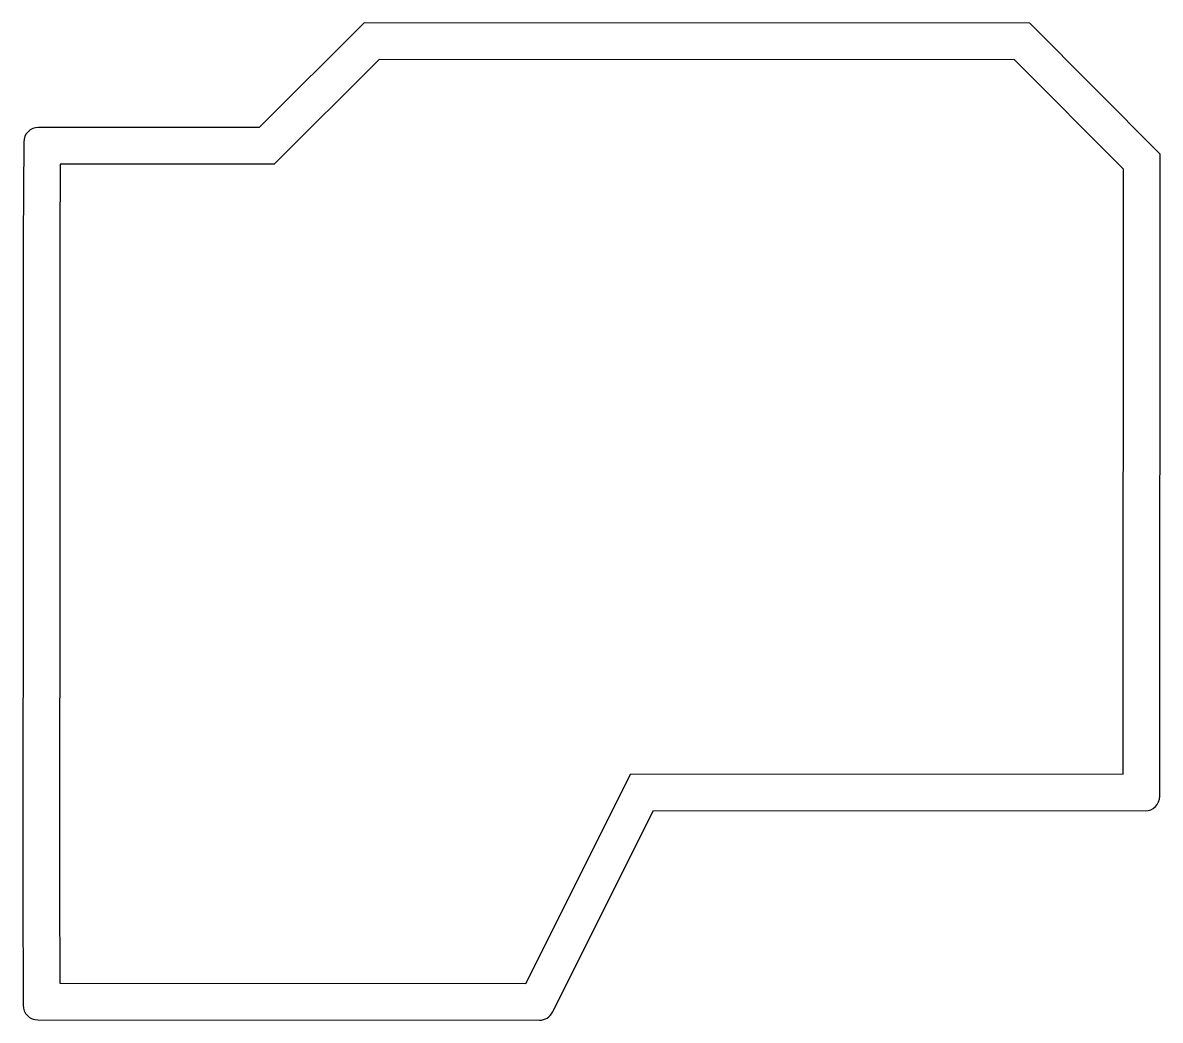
# Model space of a CAD drawing. Extents: x 6.97 to 13.07, y -7.92 to -2.58.
import ezdxf

# ---------------------------------------------------------------- set-up
doc = ezdxf.new("R2010")
doc.units = 0
doc.header["$MEASUREMENT"] = 0
doc.layers.add('VISIBLE', color=7, linetype='CONTINUOUS')

msp = doc.modelspace()

# ---------------------------------------------------------------- linework, layer by layer
at = {"layer": 'VISIBLE'}
for p, q in [((8.7986, -2.5752), (8.2357, -3.1373)), ((12.3693, -2.5779), (8.7986, -2.5752)), ((13.0696, -3.2793), (12.3693, -2.5779)), ((8.88, -2.7721), (8.3171, -3.3342)), ((12.2876, -2.7747), (8.88, -2.7721)), ((12.8727, -3.3607), (12.2876, -2.7747)), ((8.2357, -3.1373), (7.0518, -3.1364)), ((6.973, -3.2147), (6.97, -3.7388)), ((13.067, -6.7222), (13.0696, -3.2793)), ((7.1692, -3.3333), (7.1668, -3.7394)), ((8.3171, -3.3342), (7.1692, -3.3333)), ((12.8702, -6.6039), (12.8727, -3.3607)), ((6.97, -3.7388), (6.9697, -4.1331)), ((7.1668, -3.7394), (7.1665, -4.1332)), ((6.9697, -4.1331), (6.9693, -5.1666)), ((7.1665, -4.1332), (7.1661, -5.1667)), ((6.9693, -5.1666), (6.9677, -7.2244)), ((7.1661, -5.1667), (7.1646, -7.2242)), ((9.6669, -7.7265), (10.2302, -6.6019)), ((10.2302, -6.6019), (12.8702, -6.6039)), ((9.8102, -7.8799), (10.3517, -6.7988)), ((10.3517, -6.7988), (12.9882, -6.8008)), ((6.9677, -7.2244), (6.9692, -7.8428)), ((7.1646, -7.2242), (7.1658, -7.7246)), ((7.1658, -7.7246), (9.6669, -7.7265)), ((7.0479, -7.9213), (9.7397, -7.9234))]:
    msp.add_line(p, q, dxfattribs=at)
for centre, start, end in [((7.0518, -3.2151), 89.95635, 179.66426), ((12.9883, -6.7221), 269.95635, 359.95635), ((7.048, -7.8426), 180.13983, 269.95635), ((9.7398, -7.8446), 269.95635, 333.39129)]:
    msp.add_arc(centre, 0.0787, start, end, dxfattribs=at)

doc.saveas('drawing.dxf')
